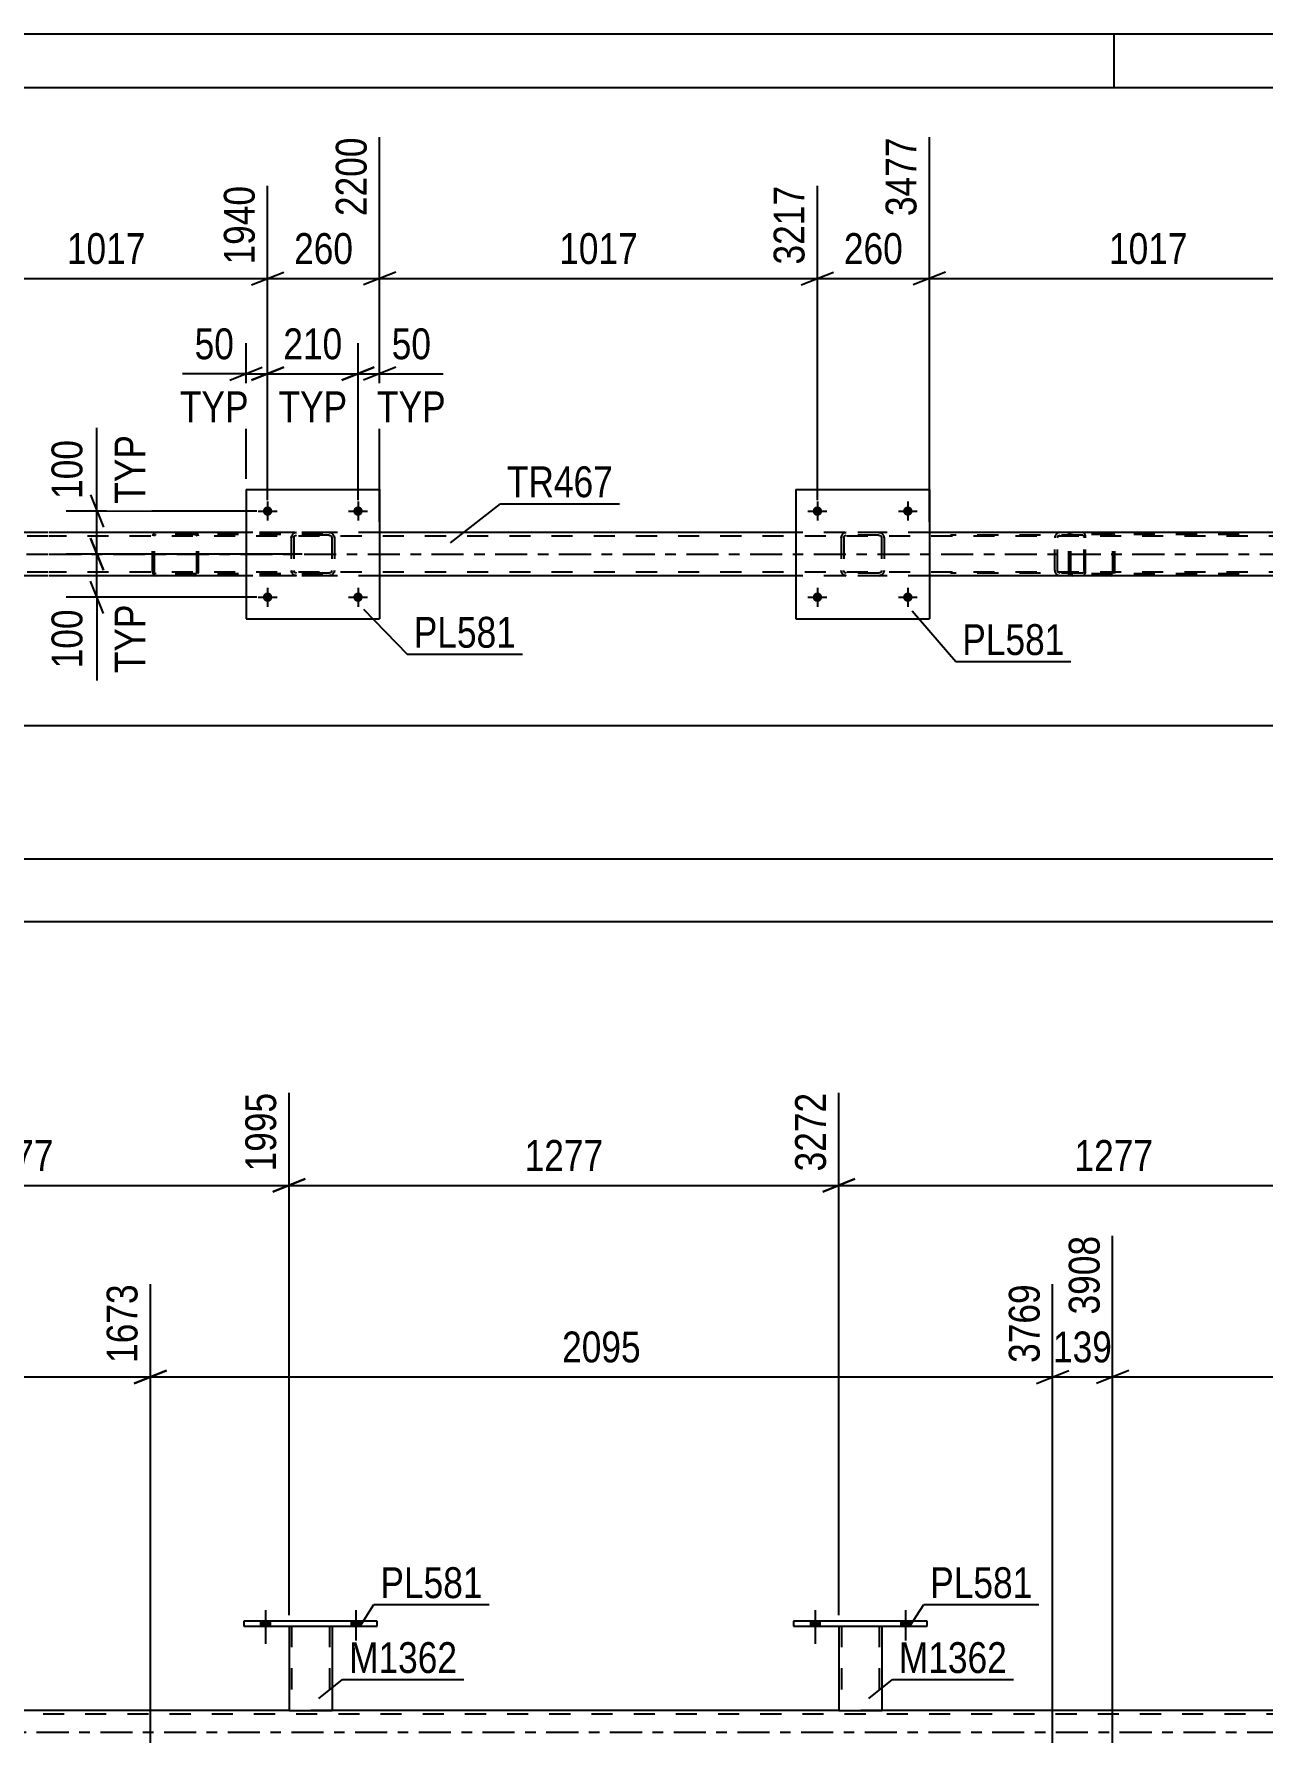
# Model space of a CAD drawing. Header units: millimetres. Extents: x 0 to 841, y 0 to 594.
# Drawn here: x 110.7 to 224.8, y 435.3 to 594 of the extents above; entities that cross this region are included whole.
import ezdxf

# ---------------------------------------------------------------- set-up
doc = ezdxf.new("R2010")
doc.units = ezdxf.units.MM
doc.linetypes.add('DXK_LINE_DOT2', pattern=[3.9198, 1.9599, -1.9599])
doc.linetypes.add('DXK_LINE_DOT3', pattern=[5.9187, 2.979, -0.9799, 0.9799, -0.9799])
doc.styles.add('Arial Narrow', font='ARIALN.TTF', dxfattribs={"height": 0.2})

# ---------------------------------------------------------------- blocks, each defined once
blk = doc.blocks.new('Unknown-318887657-1133 - 14856')
at = {"color": 5, "linetype": 'Continuous'}
for p, q in [((841, 594), (0, 594)), ((211, 589), (211, 594)), ((836, 589), (5, 589))]:
    blk.add_line(p, q, dxfattribs=at)
blk = doc.blocks.new('Bolt-318887657-5177 - 5121')
at = {"linetype": 'Continuous'}
for points in [[(132.8, 549.69, -1), (131.92, 549.69, -1)], [(141.2, 549.69, -1), (140.32, 549.69, -1)]]:
    blk.add_hatch(color=1, dxfattribs=at).paths.add_polyline_path(points)
at = {"color": 1, "linetype": 'Continuous'}
for p, q in [((131.48, 549.69), (133.24, 549.69)), ((132.36, 550.57), (132.36, 548.81)), ((139.88, 549.69), (141.64, 549.69)), ((140.76, 550.57), (140.76, 548.81))]:
    blk.add_line(p, q, dxfattribs=at)
blk = doc.blocks.new('Bolt-318887657-5178 - 5121')
at = {"linetype": 'Continuous'}
for points in [[(132.8, 541.69, -1), (131.92, 541.69, -1)], [(141.2, 541.69, -1), (140.32, 541.69, -1)]]:
    blk.add_hatch(color=1, dxfattribs=at).paths.add_polyline_path(points)
at = {"color": 1, "linetype": 'Continuous'}
for p, q in [((131.48, 541.69), (133.24, 541.69)), ((132.36, 542.57), (132.36, 540.81)), ((139.88, 541.69), (141.64, 541.69)), ((140.76, 542.57), (140.76, 540.81))]:
    blk.add_line(p, q, dxfattribs=at)
blk = doc.blocks.new('Bolt-318887657-5179 - 5121')
at = {"linetype": 'Continuous'}
for points in [[(183.88, 549.69, -1), (183, 549.69, -1)], [(192.28, 549.69, -1), (191.4, 549.69, -1)]]:
    blk.add_hatch(color=1, dxfattribs=at).paths.add_polyline_path(points)
at = {"color": 1, "linetype": 'Continuous'}
for p, q in [((182.56, 549.69), (184.32, 549.69)), ((183.44, 550.57), (183.44, 548.81)), ((190.96, 549.69), (192.72, 549.69)), ((191.84, 550.57), (191.84, 548.81))]:
    blk.add_line(p, q, dxfattribs=at)
blk = doc.blocks.new('Bolt-318887657-5180 - 5121')
at = {"linetype": 'Continuous'}
for points in [[(183.88, 541.69, -1), (183, 541.69, -1)], [(192.28, 541.69, -1), (191.4, 541.69, -1)]]:
    blk.add_hatch(color=1, dxfattribs=at).paths.add_polyline_path(points)
at = {"color": 1, "linetype": 'Continuous'}
for p, q in [((182.56, 541.69), (184.32, 541.69)), ((183.44, 542.57), (183.44, 540.81)), ((190.96, 541.69), (192.72, 541.69)), ((191.84, 542.57), (191.84, 540.81))]:
    blk.add_line(p, q, dxfattribs=at)
blk = doc.blocks.new('Part-318887657-5213 - 5121')
at = {"color": 2, "linetype": 'Continuous'}
for p, q in [((130.36, 551.69), (130.36, 539.69)), ((130.36, 551.69), (142.76, 551.69)), ((142.76, 551.69), (142.76, 539.69)), ((130.36, 539.69), (142.76, 539.69))]:
    blk.add_line(p, q, dxfattribs=at)
blk = doc.blocks.new('Part-318887657-5214 - 5121')
at = {"color": 7, "linetype": 'DXK_LINE_DOT2'}
for p, q in [((134.86, 547.66), (135.04, 547.69)), ((135.04, 547.69), (134.86, 547.66)), ((138.08, 547.69), (135.04, 547.69)), ((138.08, 547.69), (138.27, 547.66)), ((138.27, 547.66), (138.08, 547.69)), ((134.56, 547.21), (134.6, 547.4)), ((134.6, 547.4), (134.56, 547.21)), ((134.56, 547.21), (134.56, 544.17)), ((134.8, 547.21), (134.82, 547.3)), ((134.8, 547.21), (134.8, 544.17)), ((134.82, 547.3), (134.87, 547.38)), ((134.87, 547.38), (134.95, 547.43)), ((134.95, 547.43), (135.04, 547.45)), ((138.08, 547.45), (135.04, 547.45)), ((138.08, 547.45), (138.17, 547.43)), ((138.17, 547.43), (138.25, 547.38)), ((138.25, 547.38), (138.3, 547.3)), ((138.3, 547.3), (138.32, 547.21)), ((138.32, 547.21), (138.32, 544.17)), ((138.53, 547.4), (138.56, 547.21)), ((138.56, 547.21), (138.53, 547.4)), ((138.56, 547.21), (138.56, 544.17)), ((134.6, 543.99), (134.56, 544.17)), ((134.56, 544.17), (134.6, 543.99)), ((134.82, 544.08), (134.8, 544.17)), ((134.87, 544), (134.82, 544.08)), ((135.04, 543.69), (134.86, 543.73)), ((134.86, 543.73), (135.04, 543.69)), ((134.95, 543.95), (134.87, 544)), ((135.04, 543.93), (134.95, 543.95)), ((138.08, 543.93), (135.04, 543.93)), ((138.08, 543.69), (135.04, 543.69)), ((138.17, 543.95), (138.08, 543.93)), ((138.27, 543.73), (138.08, 543.69)), ((138.08, 543.69), (138.27, 543.73)), ((138.25, 544), (138.17, 543.95)), ((138.3, 544.08), (138.25, 544)), ((138.32, 544.17), (138.3, 544.08)), ((138.56, 544.17), (138.53, 543.99)), ((138.53, 543.99), (138.56, 544.17))]:
    blk.add_line(p, q, dxfattribs=at)
at = {"color": 7, "linetype": 'DXK_LINE_DOT3'}
blk.add_line((136.56, 545.69), (136.56, 545.69), dxfattribs=at)
at = {"color": 7, "linetype": 'DXK_LINE_DOT2'}
for centre, start, end in [((135.04, 547.21), 112.5, 157.5), ((135.04, 547.21), 112.5, 157.5), ((138.08, 547.21), 22.5, 67.5), ((138.08, 547.21), 22.5, 67.5), ((135.04, 544.17), 202.5, 247.5), ((135.04, 544.17), 202.5, 247.5), ((138.08, 544.17), 292.5, 337.5), ((138.08, 544.17), 292.5, 337.5)]:
    blk.add_arc(centre, 0.48, start, end, dxfattribs=at)
blk = doc.blocks.new('Part-318887657-5219 - 5121')
at = {"color": 2, "linetype": 'Continuous'}
for p, q in [((181.44, 551.69), (181.44, 539.69)), ((181.44, 551.69), (193.84, 551.69)), ((193.84, 551.69), (193.84, 539.69)), ((181.44, 539.69), (193.84, 539.69))]:
    blk.add_line(p, q, dxfattribs=at)
blk = doc.blocks.new('Part-318887657-5220 - 5121')
at = {"color": 7, "linetype": 'DXK_LINE_DOT2'}
for p, q in [((185.94, 547.66), (186.12, 547.69)), ((186.12, 547.69), (185.94, 547.66)), ((189.16, 547.69), (186.12, 547.69)), ((189.16, 547.69), (189.35, 547.66)), ((189.35, 547.66), (189.16, 547.69)), ((185.64, 547.21), (185.68, 547.4)), ((185.68, 547.4), (185.64, 547.21)), ((185.64, 547.21), (185.64, 544.17)), ((185.88, 547.21), (185.9, 547.3)), ((185.88, 547.21), (185.88, 544.17)), ((185.9, 547.3), (185.95, 547.38)), ((185.95, 547.38), (186.03, 547.43)), ((186.03, 547.43), (186.12, 547.45)), ((189.16, 547.45), (186.12, 547.45)), ((189.16, 547.45), (189.25, 547.43)), ((189.25, 547.43), (189.33, 547.38)), ((189.33, 547.38), (189.38, 547.3)), ((189.38, 547.3), (189.4, 547.21)), ((189.4, 547.21), (189.4, 544.17)), ((189.61, 547.4), (189.64, 547.21)), ((189.64, 547.21), (189.61, 547.4)), ((189.64, 547.21), (189.64, 544.17)), ((185.68, 543.99), (185.64, 544.17)), ((185.64, 544.17), (185.68, 543.99)), ((185.9, 544.08), (185.88, 544.17)), ((185.95, 544), (185.9, 544.08)), ((186.12, 543.69), (185.94, 543.73)), ((185.94, 543.73), (186.12, 543.69)), ((186.03, 543.95), (185.95, 544)), ((186.12, 543.93), (186.03, 543.95)), ((189.16, 543.93), (186.12, 543.93)), ((189.16, 543.69), (186.12, 543.69)), ((189.25, 543.95), (189.16, 543.93)), ((189.35, 543.73), (189.16, 543.69)), ((189.16, 543.69), (189.35, 543.73)), ((189.33, 544), (189.25, 543.95)), ((189.38, 544.08), (189.33, 544)), ((189.4, 544.17), (189.38, 544.08)), ((189.64, 544.17), (189.61, 543.99)), ((189.61, 543.99), (189.64, 544.17))]:
    blk.add_line(p, q, dxfattribs=at)
at = {"color": 7, "linetype": 'DXK_LINE_DOT3'}
blk.add_line((187.64, 545.69), (187.64, 545.69), dxfattribs=at)
at = {"color": 7, "linetype": 'DXK_LINE_DOT2'}
for centre, start, end in [((186.12, 547.21), 112.5, 157.5), ((186.12, 547.21), 112.5, 157.5), ((189.16, 547.21), 22.5, 67.5), ((189.16, 547.21), 22.5, 67.5), ((186.12, 544.17), 202.5, 247.5), ((186.12, 544.17), 202.5, 247.5), ((189.16, 544.17), 292.5, 337.5), ((189.16, 544.17), 292.5, 337.5)]:
    blk.add_arc(centre, 0.48, start, end, dxfattribs=at)
blk = doc.blocks.new('Part-318887657-5308 - 5121')
at = {"color": 7, "linetype": 'DXK_LINE_DOT2'}
for p, q in [((208.09, 547.69), (195.81, 547.69)), ((206, 547.69), (205.81, 547.66)), ((206.81, 547.45), (206.81, 547.69)), ((208.19, 547.66), (208.09, 547.69)), ((208.09, 547.45), (195.81, 547.45)), ((205.51, 547.3), (205.5, 547.21)), ((205.5, 544.17), (205.5, 547.21)), ((205.54, 547.4), (205.51, 547.3)), ((205.75, 547.21), (205.77, 547.3)), ((205.75, 544.17), (205.75, 547.21)), ((205.77, 547.3), (205.82, 547.38)), ((205.82, 547.38), (205.9, 547.43)), ((205.9, 547.43), (206, 547.45)), ((208.09, 547.45), (208.14, 547.43)), ((208.14, 547.43), (208.19, 547.38)), ((208.28, 547.55), (208.19, 547.66)), ((208.19, 547.38), (208.22, 547.3)), ((208.22, 547.3), (208.23, 547.21)), ((208.23, 544.17), (208.23, 547.21)), ((208.34, 547.4), (208.28, 547.55)), ((208.36, 547.21), (208.34, 547.4)), ((208.36, 544.17), (208.36, 547.21)), ((208.09, 543.93), (195.81, 543.93)), ((208.09, 543.69), (195.81, 543.69)), ((205.5, 544.17), (205.51, 544.09)), ((205.51, 544.09), (205.54, 543.99)), ((205.77, 544.08), (205.75, 544.17)), ((205.82, 544), (205.77, 544.08)), ((205.81, 543.73), (206, 543.69)), ((205.9, 543.95), (205.82, 544)), ((206, 543.93), (205.9, 543.95)), ((206.81, 543.69), (206.81, 543.93)), ((208.14, 543.95), (208.09, 543.93)), ((208.09, 543.69), (208.19, 543.73)), ((208.19, 544), (208.14, 543.95)), ((208.22, 544.08), (208.19, 544)), ((208.19, 543.73), (208.28, 543.83)), ((208.23, 544.17), (208.22, 544.08)), ((208.28, 543.83), (208.34, 543.99)), ((208.34, 543.99), (208.36, 544.17))]:
    blk.add_line(p, q, dxfattribs=at)
for centre, start, end in [((205.99, 547.2), 111.1941, 156.1506), ((205.99, 544.19), 203.8494, 248.8059)]:
    blk.add_arc(centre, 0.492, start, end, dxfattribs=at)
blk = doc.blocks.new('Part-318887657-5314 - 5121')
at = {"color": 7, "linetype": 'DXK_LINE_DOT2'}
for p, q in [((122.02, 547.69), (121.89, 547.67)), ((137.5, 547.69), (122.02, 547.69)), ((125.73, 547.67), (125.6, 547.69)), ((121.71, 547.49), (121.68, 547.37)), ((121.68, 544.01), (121.68, 547.37)), ((121.85, 547.37), (121.86, 547.43)), ((121.85, 544.01), (121.85, 547.37)), ((121.86, 547.43), (121.9, 547.49)), ((121.9, 547.49), (121.96, 547.52)), ((121.96, 547.52), (122.02, 547.53)), ((137.5, 547.53), (122.02, 547.53)), ((125.6, 547.53), (125.66, 547.52)), ((125.66, 547.52), (125.69, 547.5)), ((125.69, 547.5), (125.72, 547.49)), ((125.72, 547.49), (125.75, 547.43)), ((125.75, 547.43), (125.77, 547.37)), ((125.77, 544.01), (125.77, 547.37)), ((125.94, 547.37), (125.91, 547.49)), ((125.94, 544.01), (125.94, 547.37)), ((121.68, 544.01), (121.71, 543.89)), ((121.86, 543.95), (121.85, 544.01)), ((121.9, 543.9), (121.86, 543.95)), ((121.89, 543.72), (122.02, 543.69)), ((121.96, 543.86), (121.9, 543.9)), ((122.02, 543.85), (121.96, 543.86)), ((137.5, 543.85), (122.02, 543.85)), ((137.5, 543.69), (122.02, 543.69)), ((125.6, 543.85), (125.66, 543.86)), ((125.6, 543.69), (125.73, 543.72)), ((125.66, 543.86), (125.69, 543.88)), ((125.69, 543.88), (125.72, 543.9)), ((125.75, 543.95), (125.72, 543.9)), ((125.77, 544.01), (125.75, 543.95)), ((125.91, 543.89), (125.94, 544.01))]:
    blk.add_line(p, q, dxfattribs=at)
for centre, start, end in [((122.01, 547.36), 110.7583, 155.68), ((125.61, 547.36), 24.32, 69.2417), ((122.01, 544.03), 204.32, 249.2417)]:
    blk.add_arc(centre, 0.331, start, end, dxfattribs=at)
blk = doc.blocks.new('Part-318887657-5321 - 5121')
at = {"color": 7, "linetype": 'DXK_LINE_DOT2'}
for p, q in [((207.16, 547.69), (207.03, 547.67)), ((222.63, 547.69), (207.16, 547.69)), ((210.86, 547.67), (210.73, 547.69)), ((206.84, 547.49), (206.81, 547.37)), ((206.81, 544.01), (206.81, 547.37)), ((206.99, 547.37), (207, 547.43)), ((206.99, 544.01), (206.99, 547.37)), ((207, 547.43), (207.03, 547.49)), ((207.03, 547.49), (207.09, 547.52)), ((207.09, 547.52), (207.16, 547.53)), ((222.63, 547.53), (207.16, 547.53)), ((210.73, 547.53), (210.8, 547.52)), ((210.8, 547.52), (210.82, 547.5)), ((210.82, 547.5), (210.85, 547.49)), ((210.85, 547.49), (210.89, 547.43)), ((210.89, 547.43), (210.9, 547.37)), ((210.9, 544.01), (210.9, 547.37)), ((211.07, 547.37), (211.05, 547.49)), ((211.07, 544.01), (211.07, 547.37)), ((206.81, 544.01), (206.84, 543.89)), ((207, 543.95), (206.99, 544.01)), ((207.03, 543.9), (207, 543.95)), ((207.09, 543.86), (207.03, 543.9)), ((207.03, 543.72), (207.16, 543.69)), ((207.16, 543.85), (207.09, 543.86)), ((222.63, 543.85), (207.16, 543.85)), ((222.63, 543.69), (207.16, 543.69)), ((210.73, 543.85), (210.8, 543.86)), ((210.73, 543.69), (210.86, 543.72)), ((210.8, 543.86), (210.82, 543.88)), ((210.82, 543.88), (210.85, 543.9)), ((210.89, 543.95), (210.85, 543.9)), ((210.9, 544.01), (210.89, 543.95)), ((211.05, 543.89), (211.07, 544.01))]:
    blk.add_line(p, q, dxfattribs=at)
for centre, start, end in [((207.14, 547.36), 110.7583, 155.68), ((210.74, 547.36), 24.32, 69.2417), ((207.14, 544.03), 204.32, 249.2417)]:
    blk.add_arc(centre, 0.331, start, end, dxfattribs=at)
blk = doc.blocks.new('Part-318887657-5373 - 5121')
at = {"color": 2, "linetype": 'Continuous'}
for p, q in [((111.98, 547.69), (102.38, 547.69)), ((130.36, 547.69), (112.08, 547.69)), ((181.44, 547.69), (142.76, 547.69)), ((232.52, 547.69), (193.84, 547.69)), ((111.98, 543.69), (102.38, 543.69)), ((130.36, 543.69), (112.08, 543.69)), ((181.44, 543.69), (142.76, 543.69)), ((232.52, 543.69), (193.84, 543.69))]:
    blk.add_line(p, q, dxfattribs=at)
at = {"color": 7, "linetype": 'DXK_LINE_DOT2'}
for p, q in [((142.76, 547.69), (130.36, 547.69)), ((193.84, 547.69), (181.44, 547.69)), ((111.98, 547.37), (80.38, 547.37)), ((776.11, 547.37), (112.08, 547.37)), ((111.98, 544.01), (80.38, 544.01)), ((776.11, 544.01), (112.08, 544.01)), ((142.76, 543.69), (130.36, 543.69)), ((193.84, 543.69), (181.44, 543.69))]:
    blk.add_line(p, q, dxfattribs=at)
at = {"color": 7, "linetype": 'DXK_LINE_DOT3'}
for p, q in [((80.38, 545.69), (111.98, 545.69)), ((112.08, 545.69), (776.11, 545.69))]:
    blk.add_line(p, q, dxfattribs=at)
blk = doc.blocks.new('Part-318887657-3299 - 3259')
at = {"color": 2, "linetype": 'Continuous'}
for p, q in [((130.15, 446.57), (130.15, 446.09)), ((142.55, 446.57), (130.15, 446.57)), ((130.15, 446.09), (142.55, 446.09)), ((142.55, 446.09), (142.55, 446.57))]:
    blk.add_line(p, q, dxfattribs=at)
blk = doc.blocks.new('Bolt-318887657-3302 - 3259')
at = {"linetype": 'Continuous'}
for points in [[(131.71, 446.09), (132.59, 446.09), (132.59, 446.57), (131.71, 446.57)], [(140.11, 446.09), (140.99, 446.09), (140.99, 446.57), (140.11, 446.57)]]:
    blk.add_hatch(color=1, dxfattribs=at).paths.add_polyline_path(points)
at = {"color": 1, "linetype": 'Continuous'}
for p, q in [((131.71, 446.57), (131.71, 446.09)), ((132.15, 447.57), (132.15, 444.45)), ((132.59, 446.57), (132.59, 446.09)), ((140.11, 446.57), (140.11, 446.09)), ((140.55, 447.57), (140.55, 444.45)), ((140.99, 446.57), (140.99, 446.09))]:
    blk.add_line(p, q, dxfattribs=at)
blk = doc.blocks.new('Bolt-318887657-3303 - 3259')
at = {"linetype": 'Continuous'}
for points in [[(131.71, 446.09), (132.59, 446.09), (132.59, 446.57), (131.71, 446.57)], [(140.11, 446.09), (140.99, 446.09), (140.99, 446.57), (140.11, 446.57)]]:
    blk.add_hatch(color=1, dxfattribs=at).paths.add_polyline_path(points)
at = {"color": 1, "linetype": 'Continuous'}
for p, q in [((131.71, 446.57), (131.71, 446.09)), ((132.15, 447.57), (132.15, 444.45)), ((132.59, 446.57), (132.59, 446.09)), ((140.11, 446.57), (140.11, 446.09)), ((140.55, 447.57), (140.55, 444.45)), ((140.99, 446.57), (140.99, 446.09))]:
    blk.add_line(p, q, dxfattribs=at)
blk = doc.blocks.new('Bolt-318887657-3304 - 3259')
at = {"linetype": 'Continuous'}
for points in [[(182.79, 446.09), (183.67, 446.09), (183.67, 446.57), (182.79, 446.57)], [(191.19, 446.09), (192.07, 446.09), (192.07, 446.57), (191.19, 446.57)]]:
    blk.add_hatch(color=1, dxfattribs=at).paths.add_polyline_path(points)
at = {"color": 1, "linetype": 'Continuous'}
for p, q in [((182.79, 446.57), (182.79, 446.09)), ((183.23, 447.57), (183.23, 444.45)), ((183.67, 446.57), (183.67, 446.09)), ((191.19, 446.57), (191.19, 446.09)), ((191.63, 447.57), (191.63, 444.45)), ((192.07, 446.57), (192.07, 446.09))]:
    blk.add_line(p, q, dxfattribs=at)
blk = doc.blocks.new('Bolt-318887657-3305 - 3259')
at = {"linetype": 'Continuous'}
for points in [[(182.79, 446.09), (183.67, 446.09), (183.67, 446.57), (182.79, 446.57)], [(191.19, 446.09), (192.07, 446.09), (192.07, 446.57), (191.19, 446.57)]]:
    blk.add_hatch(color=1, dxfattribs=at).paths.add_polyline_path(points)
at = {"color": 1, "linetype": 'Continuous'}
for p, q in [((182.79, 446.57), (182.79, 446.09)), ((183.23, 447.57), (183.23, 444.45)), ((183.67, 446.57), (183.67, 446.09)), ((191.19, 446.57), (191.19, 446.09)), ((191.63, 447.57), (191.63, 444.45)), ((192.07, 446.57), (192.07, 446.09))]:
    blk.add_line(p, q, dxfattribs=at)
blk = doc.blocks.new('Part-318887657-3478 - 3259')
at = {"color": 7, "linetype": 'DXK_LINE_DOT2'}
for p, q in [((134.35, 446.1), (138.35, 446.1)), ((134.35, 446.09), (134.35, 446.1)), ((134.35, 446.1), (134.35, 446.09)), ((134.59, 446.1), (134.59, 438.25)), ((138.11, 446.1), (138.11, 438.25)), ((138.35, 446.1), (138.35, 446.09)), ((138.35, 446.09), (138.35, 446.1)), ((138.06, 438.25), (138.09, 438.25)), ((138.06, 438.25), (138.09, 438.25)), ((138.09, 438.25), (138.11, 438.25)), ((138.09, 438.25), (138.11, 438.25))]:
    blk.add_line(p, q, dxfattribs=at)
at = {"color": 2, "linetype": 'Continuous'}
for p, q in [((134.35, 446.09), (134.35, 438.25)), ((138.35, 446.09), (138.35, 438.25)), ((134.35, 438.25), (138.35, 438.25))]:
    blk.add_line(p, q, dxfattribs=at)
blk = doc.blocks.new('Part-318887657-3483 - 3259')
at = {"color": 2, "linetype": 'Continuous'}
for p, q in [((181.23, 446.57), (181.23, 446.09)), ((193.63, 446.57), (181.23, 446.57)), ((181.23, 446.09), (193.63, 446.09)), ((193.63, 446.09), (193.63, 446.57))]:
    blk.add_line(p, q, dxfattribs=at)
blk = doc.blocks.new('Part-318887657-3488 - 3259')
at = {"color": 7, "linetype": 'DXK_LINE_DOT2'}
for p, q in [((185.43, 446.1), (189.43, 446.1)), ((185.43, 446.09), (185.43, 446.1)), ((185.43, 446.1), (185.43, 446.09)), ((185.67, 446.1), (185.67, 438.25)), ((189.19, 446.1), (189.19, 438.25)), ((189.43, 446.1), (189.43, 446.09)), ((189.43, 446.09), (189.43, 446.1)), ((189.14, 438.25), (189.17, 438.25)), ((189.14, 438.25), (189.17, 438.25)), ((189.17, 438.25), (189.19, 438.25)), ((189.17, 438.25), (189.19, 438.25))]:
    blk.add_line(p, q, dxfattribs=at)
at = {"color": 2, "linetype": 'Continuous'}
for p, q in [((185.43, 446.09), (185.43, 438.25)), ((189.43, 446.09), (189.43, 438.25)), ((185.43, 438.25), (189.43, 438.25))]:
    blk.add_line(p, q, dxfattribs=at)
blk = doc.blocks.new('Part-318887657-3667 - 3259')
at = {"color": 2, "linetype": 'Continuous'}
for p, q in [((134.35, 438.25), (87.27, 438.25)), ((185.43, 438.25), (138.35, 438.25)), ((236.51, 438.25), (189.43, 438.25))]:
    blk.add_line(p, q, dxfattribs=at)
at = {"color": 7, "linetype": 'DXK_LINE_DOT2'}
for p, q in [((138.35, 438.25), (134.35, 438.25)), ((189.43, 438.25), (185.43, 438.25)), ((775.9, 437.93), (69.47, 437.93))]:
    blk.add_line(p, q, dxfattribs=at)
at = {"color": 7, "linetype": 'DXK_LINE_DOT3'}
blk.add_line((69.47, 436.25), (775.9, 436.25), dxfattribs=at)
blk = doc.blocks.new('StraightDimension-318887657-6066 - 5121')
at = {"color": 7, "linetype": 'Continuous'}
for p, q in [((130.36, 552.69), (130.36, 565.3)), ((132.36, 550.69), (132.36, 565.3)), ((128.86, 561.85), (131.86, 563.05)), ((130.36, 562.45), (132.36, 562.45)), ((133.86, 563.05), (130.86, 561.85))]:
    blk.add_line(p, q, dxfattribs=at)
at = {"color": 0}
blk.add_wipeout([(129.84, 563.2), (129.84, 567.4), (124.98, 567.4), (124.98, 563.2)], dxfattribs=at)
at = {"color": 0, "linetype": 'Continuous'}
blk.add_wipeout([(131.2, 557.35), (131.2, 561.55), (123.61, 561.55), (123.61, 557.35)], dxfattribs=at)
at = {"color": 7, "linetype": 'Continuous'}
blk.add_line((130.36, 562.45), (124.46, 562.45), dxfattribs=at)
blk.add_line((130.36, 562.45), (124.46, 562.45), dxfattribs=at)
at = {"color": 3, "style": 'Arial Narrow'}
blk.add_text('50', height=2.863, dxfattribs=at).set_placement((125.58, 563.8))
at = {"color": 3, "linetype": 'Continuous', "style": 'Arial Narrow'}
blk.add_text('TYP', height=2.863, dxfattribs=at).set_placement((124.21, 557.95))
blk = doc.blocks.new('StraightDimension-318887657-6080 - 5121')
at = {"color": 7, "linetype": 'Continuous'}
for p, q in [((115.9, 551.19), (117.1, 548.19)), ((131.36, 549.69), (113.65, 549.69)), ((116.5, 545.69), (116.5, 549.69)), ((117.1, 544.19), (115.9, 547.19)), ((135.56, 545.69), (113.65, 545.69))]:
    blk.add_line(p, q, dxfattribs=at)
at = {"color": 0, "linetype": 'Continuous'}
blk.add_wipeout([(121.6, 557.36), (117.4, 557.36), (117.4, 549.77), (121.6, 549.77)], dxfattribs=at)
at = {"color": 0}
blk.add_wipeout([(115.75, 556.9), (111.55, 556.9), (111.55, 550.22), (115.75, 550.22)], dxfattribs=at)
at = {"color": 7, "linetype": 'Continuous'}
blk.add_line((116.5, 549.69), (116.5, 557.43), dxfattribs=at)
blk.add_line((116.5, 549.69), (116.5, 557.43), dxfattribs=at)
at = {"color": 3, "style": 'Arial Narrow'}
blk.add_text('100', height=2.863, rotation=90.0002, dxfattribs=at).set_placement((115.15, 550.82))
at = {"color": 3, "linetype": 'Continuous', "style": 'Arial Narrow'}
blk.add_text('TYP', height=2.863, rotation=90.0002, dxfattribs=at).set_placement((121, 550.37))
blk = doc.blocks.new('StraightDimension-318887657-5927 - 5121')
at = {"color": 7, "linetype": 'Continuous'}
for p, q in [((193.84, 548.69), (193.84, 584.42)), ((234.52, 550.69), (234.52, 579.92)), ((195.34, 571.9), (192.34, 570.7)), ((233.02, 570.7), (236.02, 571.9)), ((193.84, 571.3), (234.52, 571.3))]:
    blk.add_line(p, q, dxfattribs=at)
at = {"color": 0, "linetype": 'Continuous'}
blk.add_wipeout([(233.92, 580.52), (229.72, 580.52), (229.72, 572), (233.92, 572)], dxfattribs=at)
at = {"color": 0}
blk.add_wipeout([(218.44, 572.05), (218.44, 576.25), (209.93, 576.25), (209.93, 572.05)], dxfattribs=at)
at = {"color": 3, "linetype": 'Continuous', "style": 'Arial Narrow'}
blk.add_text('4494', height=2.863, rotation=90.0002, dxfattribs=at).set_placement((233.32, 572.6))
at = {"color": 3, "style": 'Arial Narrow'}
blk.add_text('1017', height=2.863, dxfattribs=at).set_placement((210.53, 572.65))
blk = doc.blocks.new('StraightDimension-318887657-5945 - 5121')
at = {"color": 7, "linetype": 'Continuous'}
for p, q in [((193.84, 548.69), (193.84, 584.42)), ((183.44, 550.69), (183.44, 579.92)), ((181.94, 570.7), (184.94, 571.9)), ((195.34, 571.9), (192.34, 570.7)), ((183.44, 571.3), (193.84, 571.3))]:
    blk.add_line(p, q, dxfattribs=at)
at = {"color": 0}
blk.add_wipeout([(191.98, 572.05), (191.98, 576.25), (185.3, 576.25), (185.3, 572.05)], dxfattribs=at)
at = {"color": 3, "style": 'Arial Narrow'}
blk.add_text('260', height=2.863, dxfattribs=at).set_placement((185.9, 572.65))
at = {"color": 0, "linetype": 'Continuous'}
blk.add_wipeout([(193.24, 585.02), (189.04, 585.02), (189.04, 576.5), (193.24, 576.5)], dxfattribs=at)
at = {"color": 3, "linetype": 'Continuous', "style": 'Arial Narrow'}
blk.add_text('3477', height=2.863, rotation=90.0002, dxfattribs=at).set_placement((192.64, 577.1))
blk = doc.blocks.new('StraightDimension-318887657-5455 - 5121')
at = {"color": 7, "linetype": 'Continuous'}
blk.add_line((70.16, 529.77), (720.11, 529.77), dxfattribs=at)
blk = doc.blocks.new('StraightDimension-318887657-5483 - 5121')
at = {"color": 7, "linetype": 'Continuous'}
blk.add_line((69.52, 511.57), (776.75, 511.57), dxfattribs=at)
blk = doc.blocks.new('StraightDimension-318887657-5504 - 5121')
at = {"color": 7, "linetype": 'Continuous'}
blk.add_line((70.16, 517.39), (776.11, 517.39), dxfattribs=at)
blk = doc.blocks.new('StraightDimension-318887657-5963 - 5121')
at = {"color": 7, "linetype": 'Continuous'}
for p, q in [((142.76, 548.69), (142.76, 584.42)), ((183.44, 550.69), (183.44, 579.92)), ((144.26, 571.9), (141.26, 570.7)), ((181.94, 570.7), (184.94, 571.9)), ((142.76, 571.3), (183.44, 571.3))]:
    blk.add_line(p, q, dxfattribs=at)
at = {"color": 0, "linetype": 'Continuous'}
blk.add_wipeout([(182.84, 580.52), (178.64, 580.52), (178.64, 572), (182.84, 572)], dxfattribs=at)
at = {"color": 0}
blk.add_wipeout([(167.36, 572.05), (167.36, 576.25), (158.85, 576.25), (158.85, 572.05)], dxfattribs=at)
at = {"color": 3, "linetype": 'Continuous', "style": 'Arial Narrow'}
blk.add_text('3217', height=2.863, rotation=90.0002, dxfattribs=at).set_placement((182.24, 572.6))
at = {"color": 3, "style": 'Arial Narrow'}
blk.add_text('1017', height=2.863, dxfattribs=at).set_placement((159.45, 572.65))
blk = doc.blocks.new('StraightDimension-318887657-5981 - 5121')
at = {"color": 7, "linetype": 'Continuous'}
for p, q in [((142.76, 548.69), (142.76, 584.42)), ((132.36, 550.69), (132.36, 579.92)), ((130.86, 570.7), (133.86, 571.9)), ((144.26, 571.9), (141.26, 570.7)), ((132.36, 571.3), (142.76, 571.3))]:
    blk.add_line(p, q, dxfattribs=at)
at = {"color": 0}
blk.add_wipeout([(140.9, 572.05), (140.9, 576.25), (134.22, 576.25), (134.22, 572.05)], dxfattribs=at)
at = {"color": 3, "style": 'Arial Narrow'}
blk.add_text('260', height=2.863, dxfattribs=at).set_placement((134.82, 572.65))
at = {"color": 0, "linetype": 'Continuous'}
blk.add_wipeout([(142.16, 585.02), (137.96, 585.02), (137.96, 576.5), (142.16, 576.5)], dxfattribs=at)
at = {"color": 3, "linetype": 'Continuous', "style": 'Arial Narrow'}
blk.add_text('2200', height=2.863, rotation=90.0002, dxfattribs=at).set_placement((141.56, 577.1))
blk = doc.blocks.new('StraightDimension-318887657-5999 - 5121')
at = {"color": 7, "linetype": 'Continuous'}
for p, q in [((102.38, 548.69), (102.38, 582.59)), ((132.36, 550.69), (132.36, 579.92)), ((103.88, 571.9), (100.88, 570.7)), ((130.86, 570.7), (133.86, 571.9)), ((102.38, 571.3), (132.36, 571.3))]:
    blk.add_line(p, q, dxfattribs=at)
at = {"color": 0, "linetype": 'Continuous'}
blk.add_wipeout([(131.76, 580.52), (127.56, 580.52), (127.56, 572), (131.76, 572)], dxfattribs=at)
at = {"color": 0}
blk.add_wipeout([(121.63, 572.05), (121.63, 576.25), (113.11, 576.25), (113.11, 572.05)], dxfattribs=at)
at = {"color": 3, "linetype": 'Continuous', "style": 'Arial Narrow'}
blk.add_text('1940', height=2.863, rotation=90.0002, dxfattribs=at).set_placement((131.16, 572.6))
at = {"color": 3, "style": 'Arial Narrow'}
blk.add_text('1017', height=2.863, dxfattribs=at).set_placement((113.71, 572.65))
blk = doc.blocks.new('StraightDimension-318887657-6037 - 5121')
at = {"color": 7, "linetype": 'Continuous'}
for p, q in [((140.76, 550.69), (140.76, 565.3)), ((142.76, 552.69), (142.76, 565.3)), ((139.26, 561.85), (142.26, 563.05)), ((140.76, 562.45), (142.76, 562.45)), ((144.26, 563.05), (141.26, 561.85))]:
    blk.add_line(p, q, dxfattribs=at)
at = {"color": 0}
blk.add_wipeout([(148.14, 563.2), (148.14, 567.4), (143.29, 567.4), (143.29, 563.2)], dxfattribs=at)
at = {"color": 0, "linetype": 'Continuous'}
blk.add_wipeout([(149.51, 557.35), (149.51, 561.55), (141.92, 561.55), (141.92, 557.35)], dxfattribs=at)
at = {"color": 7, "linetype": 'Continuous'}
blk.add_line((142.76, 562.45), (148.67, 562.45), dxfattribs=at)
blk.add_line((142.76, 562.45), (148.67, 562.45), dxfattribs=at)
at = {"color": 3, "style": 'Arial Narrow'}
blk.add_text('50', height=2.863, dxfattribs=at).set_placement((143.89, 563.8))
at = {"color": 3, "linetype": 'Continuous', "style": 'Arial Narrow'}
blk.add_text('TYP', height=2.863, dxfattribs=at).set_placement((142.52, 557.95))
blk = doc.blocks.new('StraightDimension-318887657-6050 - 5121')
at = {"color": 7, "linetype": 'Continuous'}
for p, q in [((132.36, 550.69), (132.36, 565.3)), ((140.76, 550.69), (140.76, 565.3)), ((130.86, 561.85), (133.86, 563.05)), ((132.36, 562.45), (140.76, 562.45)), ((142.26, 563.05), (139.26, 561.85))]:
    blk.add_line(p, q, dxfattribs=at)
at = {"color": 0}
blk.add_wipeout([(139.9, 563.2), (139.9, 567.4), (133.22, 567.4), (133.22, 563.2)], dxfattribs=at)
at = {"color": 0, "linetype": 'Continuous'}
blk.add_wipeout([(140.36, 557.35), (140.36, 561.55), (132.77, 561.55), (132.77, 557.35)], dxfattribs=at)
at = {"color": 3, "style": 'Arial Narrow'}
blk.add_text('210', height=2.863, dxfattribs=at).set_placement((133.82, 563.8))
at = {"color": 3, "linetype": 'Continuous', "style": 'Arial Narrow'}
blk.add_text('TYP', height=2.863, dxfattribs=at).set_placement((133.37, 557.95))
blk = doc.blocks.new('StraightDimension-318887657-6095 - 5121')
at = {"color": 7, "linetype": 'Continuous'}
for p, q in [((115.9, 547.19), (117.1, 544.19)), ((135.56, 545.69), (113.65, 545.69)), ((116.5, 541.69), (116.5, 545.69)), ((117.1, 540.19), (115.9, 543.19)), ((131.36, 541.69), (113.65, 541.69))]:
    blk.add_line(p, q, dxfattribs=at)
at = {"color": 0, "linetype": 'Continuous'}
blk.add_wipeout([(121.6, 541.62), (117.4, 541.62), (117.4, 534.03), (121.6, 534.03)], dxfattribs=at)
at = {"color": 0}
blk.add_wipeout([(115.75, 541.17), (111.55, 541.17), (111.55, 534.48), (115.75, 534.48)], dxfattribs=at)
at = {"color": 7, "linetype": 'Continuous'}
blk.add_line((116.5, 541.69), (116.5, 533.96), dxfattribs=at)
blk.add_line((116.5, 541.69), (116.5, 533.96), dxfattribs=at)
at = {"color": 3, "style": 'Arial Narrow'}
blk.add_text('100', height=2.863, rotation=90.0002, dxfattribs=at).set_placement((115.15, 535.08))
at = {"color": 3, "linetype": 'Continuous', "style": 'Arial Narrow'}
blk.add_text('TYP', height=2.863, rotation=90.0002, dxfattribs=at).set_placement((121, 534.63))
blk = doc.blocks.new('StraightDimension-318887657-4258 - 3259')
at = {"color": 7, "linetype": 'Continuous'}
for p, q in [((210.86, 435.25), (210.86, 482.37)), ((205.29, 435.25), (205.29, 477.87)), ((203.79, 468.65), (206.79, 469.85)), ((205.29, 469.25), (210.86, 469.25)), ((212.36, 469.85), (209.36, 468.65))]:
    blk.add_line(p, q, dxfattribs=at)
at = {"color": 0}
blk.add_wipeout([(211.42, 470), (211.42, 474.2), (204.73, 474.2), (204.73, 470)], dxfattribs=at)
at = {"color": 3, "style": 'Arial Narrow'}
blk.add_text('139', height=2.863, dxfattribs=at).set_placement((205.33, 470.6))
at = {"color": 0, "linetype": 'Continuous'}
blk.add_wipeout([(210.26, 482.97), (206.06, 482.97), (206.06, 474.45), (210.26, 474.45)], dxfattribs=at)
at = {"color": 3, "linetype": 'Continuous', "style": 'Arial Narrow'}
blk.add_text('3908', height=2.863, rotation=90.0002, dxfattribs=at).set_placement((209.66, 475.05))
blk = doc.blocks.new('StraightDimension-318887657-4172 - 3259')
at = {"color": 7, "linetype": 'Continuous'}
for p, q in [((121.47, 435.25), (121.47, 477.87)), ((205.29, 435.25), (205.29, 477.87)), ((122.97, 469.85), (119.97, 468.65)), ((121.47, 469.25), (205.29, 469.25)), ((203.79, 468.65), (206.79, 469.85))]:
    blk.add_line(p, q, dxfattribs=at)
at = {"color": 0, "linetype": 'Continuous'}
blk.add_wipeout([(204.69, 478.47), (200.49, 478.47), (200.49, 469.95), (204.69, 469.95)], dxfattribs=at)
at = {"color": 0}
blk.add_wipeout([(167.64, 470), (167.64, 474.2), (159.12, 474.2), (159.12, 470)], dxfattribs=at)
at = {"color": 3, "linetype": 'Continuous', "style": 'Arial Narrow'}
blk.add_text('3769', height=2.863, rotation=90.0002, dxfattribs=at).set_placement((204.09, 470.55))
at = {"color": 3, "style": 'Arial Narrow'}
blk.add_text('2095', height=2.863, dxfattribs=at).set_placement((159.72, 470.6))
blk = doc.blocks.new('StraightDimension-318887657-4083 - 3259')
at = {"color": 7, "linetype": 'Continuous'}
for p, q in [((134.35, 447.1), (134.35, 495.65)), ((185.43, 447.1), (185.43, 495.65)), ((135.85, 487.64), (132.85, 486.44)), ((183.93, 486.44), (186.93, 487.64)), ((134.35, 487.04), (185.43, 487.04))]:
    blk.add_line(p, q, dxfattribs=at)
at = {"color": 0, "linetype": 'Continuous'}
blk.add_wipeout([(184.83, 496.25), (180.63, 496.25), (180.63, 487.74), (184.83, 487.74)], dxfattribs=at)
at = {"color": 0}
blk.add_wipeout([(164.15, 487.79), (164.15, 491.99), (155.64, 491.99), (155.64, 487.79)], dxfattribs=at)
at = {"color": 3, "linetype": 'Continuous', "style": 'Arial Narrow'}
blk.add_text('3272', height=2.863, rotation=90.0002, dxfattribs=at).set_placement((184.23, 488.34))
at = {"color": 3, "style": 'Arial Narrow'}
blk.add_text('1277', height=2.863, dxfattribs=at).set_placement((156.24, 488.39))
blk = doc.blocks.new('StraightDimension-318887657-4093 - 3259')
at = {"color": 7, "linetype": 'Continuous'}
for p, q in [((134.35, 447.1), (134.35, 495.65)), ((83.27, 447.1), (83.27, 493.83)), ((84.77, 487.64), (81.77, 486.44)), ((132.85, 486.44), (135.85, 487.64)), ((83.27, 487.04), (134.35, 487.04))]:
    blk.add_line(p, q, dxfattribs=at)
at = {"color": 0, "linetype": 'Continuous'}
blk.add_wipeout([(133.75, 496.25), (129.55, 496.25), (129.55, 487.74), (133.75, 487.74)], dxfattribs=at)
at = {"color": 0}
blk.add_wipeout([(113.07, 487.79), (113.07, 491.99), (104.56, 491.99), (104.56, 487.79)], dxfattribs=at)
at = {"color": 3, "linetype": 'Continuous', "style": 'Arial Narrow'}
blk.add_text('1995', height=2.863, rotation=90.0002, dxfattribs=at).set_placement((133.15, 488.34))
at = {"color": 3, "style": 'Arial Narrow'}
blk.add_text('1277', height=2.863, dxfattribs=at).set_placement((105.16, 488.39))
blk = doc.blocks.new('StraightDimension-318887657-4162 - 3259')
at = {"color": 7, "linetype": 'Continuous'}
for p, q in [((121.47, 435.25), (121.47, 477.87)), ((59.25, 443.75), (59.25, 472.38)), ((60.75, 469.85), (57.75, 468.65)), ((59.25, 469.25), (121.47, 469.25)), ((119.97, 468.65), (122.97, 469.85))]:
    blk.add_line(p, q, dxfattribs=at)
at = {"color": 0, "linetype": 'Continuous'}
for points in [[(120.87, 478.47), (116.67, 478.47), (116.67, 469.95), (120.87, 469.95)], [(58.65, 472.98), (54.45, 472.98), (54.45, 469.95), (58.65, 469.95)]]:
    blk.add_wipeout(points, dxfattribs=at)
at = {"color": 0}
blk.add_wipeout([(94.62, 470), (94.62, 474.2), (86.11, 474.2), (86.11, 470)], dxfattribs=at)
at = {"color": 3, "linetype": 'Continuous', "style": 'Arial Narrow'}
for s, height, p in [('1673', 2.863, (120.27, 470.55)), ('0', 2.86, (58.05, 470.55))]:
    blk.add_text(s, height=height, rotation=90.0002, dxfattribs=at).set_placement(p)
at = {"color": 3, "style": 'Arial Narrow'}
blk.add_text('1673', height=2.863, dxfattribs=at).set_placement((86.71, 470.6))
blk = doc.blocks.new('StraightDimension-318887657-4073 - 3259')
at = {"color": 7, "linetype": 'Continuous'}
for p, q in [((185.43, 447.1), (185.43, 495.65)), ((236.51, 447.1), (236.51, 495.65)), ((186.93, 487.64), (183.93, 486.44)), ((235.01, 486.44), (238.01, 487.64)), ((185.43, 487.04), (236.51, 487.04))]:
    blk.add_line(p, q, dxfattribs=at)
at = {"color": 0, "linetype": 'Continuous'}
blk.add_wipeout([(235.91, 496.25), (231.71, 496.25), (231.71, 487.74), (235.91, 487.74)], dxfattribs=at)
at = {"color": 0}
blk.add_wipeout([(215.23, 487.79), (215.23, 491.99), (206.72, 491.99), (206.72, 487.79)], dxfattribs=at)
at = {"color": 3, "linetype": 'Continuous', "style": 'Arial Narrow'}
blk.add_text('4549', height=2.863, rotation=90.0002, dxfattribs=at).set_placement((235.31, 488.34))
at = {"color": 3, "style": 'Arial Narrow'}
blk.add_text('1277', height=2.863, dxfattribs=at).set_placement((207.32, 488.39))
blk = doc.blocks.new('StraightDimension-318887657-4277 - 3259')
at = {"color": 7, "linetype": 'Continuous'}
for p, q in [((210.86, 435.25), (210.86, 482.37)), ((290.42, 435.25), (290.42, 477.87)), ((212.36, 469.85), (209.36, 468.65)), ((210.86, 469.25), (290.42, 469.25)), ((288.92, 468.65), (291.92, 469.85))]:
    blk.add_line(p, q, dxfattribs=at)
at = {"color": 0, "linetype": 'Continuous'}
blk.add_wipeout([(289.82, 478.47), (285.62, 478.47), (285.62, 469.95), (289.82, 469.95)], dxfattribs=at)
at = {"color": 0}
blk.add_wipeout([(254.9, 470), (254.9, 474.2), (246.39, 474.2), (246.39, 470)], dxfattribs=at)
at = {"color": 3, "linetype": 'Continuous', "style": 'Arial Narrow'}
blk.add_text('5897', height=2.863, rotation=90.0002, dxfattribs=at).set_placement((289.22, 470.55))
at = {"color": 3, "style": 'Arial Narrow'}
blk.add_text('1989', height=2.863, dxfattribs=at).set_placement((246.99, 470.6))
blk = doc.blocks.new('Mark-318887657-5215 - 5121')
at = {"color": 0}
blk.add_wipeout([(206.4, 536.32), (206.4, 539.32), (196.9, 539.32), (196.9, 536.32)], dxfattribs=at)
blk.add_wipeout([(206.4, 536.32), (206.4, 539.32), (196.9, 539.32), (196.9, 536.32)], dxfattribs=at)
at = {"color": 30, "linetype": 'Continuous'}
for p, q in [((192.25, 540.42), (196.3, 535.72)), ((196.3, 535.72), (207, 535.72))]:
    blk.add_line(p, q, dxfattribs=at)
at = {"color": 3, "style": 'Arial Narrow'}
blk.add_text('PL581', height=2.863, dxfattribs=at).set_placement((196.9, 536.32))
blk = doc.blocks.new('Mark-318887657-5209 - 5121')
at = {"color": 0}
blk.add_wipeout([(155.44, 537), (155.44, 540), (145.94, 540), (145.94, 537)], dxfattribs=at)
blk.add_wipeout([(155.44, 537), (155.44, 540), (145.94, 540), (145.94, 537)], dxfattribs=at)
at = {"color": 30, "linetype": 'Continuous'}
for p, q in [((141.27, 540.59), (145.34, 536.4)), ((145.34, 536.4), (156.04, 536.4))]:
    blk.add_line(p, q, dxfattribs=at)
at = {"color": 3, "style": 'Arial Narrow'}
blk.add_text('PL581', height=2.863, dxfattribs=at).set_placement((145.94, 537))
blk = doc.blocks.new('Mark-318887657-5369 - 5121')
at = {"color": 0}
blk.add_wipeout([(164.45, 550.98), (164.45, 553.98), (154.59, 553.98), (154.59, 550.98)], dxfattribs=at)
blk.add_wipeout([(164.45, 550.98), (164.45, 553.98), (154.59, 553.98), (154.59, 550.98)], dxfattribs=at)
at = {"color": 30, "linetype": 'Continuous'}
for p, q in [((149.34, 546.74), (153.99, 550.38)), ((153.99, 550.38), (165.05, 550.38))]:
    blk.add_line(p, q, dxfattribs=at)
at = {"color": 3, "style": 'Arial Narrow'}
blk.add_text('TR467', height=2.863, dxfattribs=at).set_placement((154.59, 550.98))
blk = doc.blocks.new('Mark-318887657-3295 - 3259')
at = {"color": 0}
blk.add_wipeout([(152.34, 448.7), (152.34, 451.7), (142.84, 451.7), (142.84, 448.7)], dxfattribs=at)
blk.add_wipeout([(152.34, 448.7), (152.34, 451.7), (142.84, 451.7), (142.84, 448.7)], dxfattribs=at)
at = {"color": 30, "linetype": 'Continuous'}
for p, q in [((140.96, 446.09), (142.24, 448.1)), ((142.24, 448.1), (152.94, 448.1))]:
    blk.add_line(p, q, dxfattribs=at)
at = {"color": 3, "style": 'Arial Narrow'}
blk.add_text('PL581', height=2.863, dxfattribs=at).set_placement((142.84, 448.7))
blk = doc.blocks.new('Mark-318887657-3474 - 3259')
at = {"color": 0}
blk.add_wipeout([(149.98, 441.74), (149.98, 444.74), (139.93, 444.74), (139.93, 441.74)], dxfattribs=at)
blk.add_wipeout([(149.98, 441.74), (149.98, 444.74), (139.93, 444.74), (139.93, 441.74)], dxfattribs=at)
at = {"color": 30, "linetype": 'Continuous'}
for p, q in [((137.13, 439.36), (139.33, 441.14)), ((139.33, 441.14), (150.58, 441.14))]:
    blk.add_line(p, q, dxfattribs=at)
at = {"color": 3, "style": 'Arial Narrow'}
blk.add_text('M1362', height=2.863, dxfattribs=at).set_placement((139.93, 441.74))
blk = doc.blocks.new('Mark-318887657-3479 - 3259')
at = {"color": 0}
blk.add_wipeout([(203.42, 448.7), (203.42, 451.7), (193.92, 451.7), (193.92, 448.7)], dxfattribs=at)
blk.add_wipeout([(203.42, 448.7), (203.42, 451.7), (193.92, 451.7), (193.92, 448.7)], dxfattribs=at)
at = {"color": 30, "linetype": 'Continuous'}
for p, q in [((192.04, 446.09), (193.32, 448.1)), ((193.32, 448.1), (204.02, 448.1))]:
    blk.add_line(p, q, dxfattribs=at)
at = {"color": 3, "style": 'Arial Narrow'}
blk.add_text('PL581', height=2.863, dxfattribs=at).set_placement((193.92, 448.7))
blk = doc.blocks.new('Mark-318887657-3484 - 3259')
at = {"color": 0}
blk.add_wipeout([(201.06, 441.74), (201.06, 444.74), (191.01, 444.74), (191.01, 441.74)], dxfattribs=at)
blk.add_wipeout([(201.06, 441.74), (201.06, 444.74), (191.01, 444.74), (191.01, 441.74)], dxfattribs=at)
at = {"color": 30, "linetype": 'Continuous'}
for p, q in [((188.21, 439.36), (190.41, 441.14)), ((190.41, 441.14), (201.66, 441.14))]:
    blk.add_line(p, q, dxfattribs=at)
at = {"color": 3, "style": 'Arial Narrow'}
blk.add_text('M1362', height=2.863, dxfattribs=at).set_placement((191.01, 441.74))

msp = doc.modelspace()

# ---------------------------------------------------------------- block references
for name in ['Unknown-318887657-1133 - 14856', 'Part-318887657-5213 - 5121', 'Part-318887657-5219 - 5121', 'Part-318887657-5373 - 5121', 'Bolt-318887657-5177 - 5121', 'Bolt-318887657-5179 - 5121', 'Part-318887657-5314 - 5121', 'Part-318887657-5214 - 5121', 'Part-318887657-5220 - 5121', 'Part-318887657-5308 - 5121', 'Part-318887657-5321 - 5121', 'Bolt-318887657-5178 - 5121', 'Bolt-318887657-5180 - 5121', 'Part-318887657-3299 - 3259', 'Bolt-318887657-3302 - 3259', 'Bolt-318887657-3303 - 3259', 'Part-318887657-3478 - 3259', 'Part-318887657-3483 - 3259', 'Bolt-318887657-3304 - 3259', 'Bolt-318887657-3305 - 3259', 'Part-318887657-3488 - 3259', 'Part-318887657-3667 - 3259']:
    msp.add_blockref(name, (0, 0))

# ---------------------------------------------------------------- next in the draw order: block references
for name in ['StraightDimension-318887657-5927 - 5121', 'StraightDimension-318887657-6066 - 5121', 'StraightDimension-318887657-5455 - 5121', 'StraightDimension-318887657-4258 - 3259']:
    msp.add_blockref(name, (0, 0))

# ---------------------------------------------------------------- next in the draw order: block references
for name in ['StraightDimension-318887657-5945 - 5121', 'StraightDimension-318887657-6080 - 5121', 'StraightDimension-318887657-5483 - 5121', 'StraightDimension-318887657-4172 - 3259']:
    msp.add_blockref(name, (0, 0))

# ---------------------------------------------------------------- next in the draw order: block references
for name in ['StraightDimension-318887657-5963 - 5121', 'StraightDimension-318887657-5504 - 5121', 'StraightDimension-318887657-4083 - 3259', 'Mark-318887657-3474 - 3259', 'Mark-318887657-3484 - 3259']:
    msp.add_blockref(name, (0, 0))

# ---------------------------------------------------------------- next in the draw order: block references
for name in ['StraightDimension-318887657-5981 - 5121', 'StraightDimension-318887657-6095 - 5121', 'Mark-318887657-5209 - 5121', 'Mark-318887657-5215 - 5121', 'StraightDimension-318887657-4093 - 3259', 'StraightDimension-318887657-4073 - 3259', 'Mark-318887657-3295 - 3259']:
    msp.add_blockref(name, (0, 0))

# ---------------------------------------------------------------- next in the draw order: block references
for name in ['StraightDimension-318887657-5999 - 5121', 'StraightDimension-318887657-6037 - 5121', 'StraightDimension-318887657-4277 - 3259', 'StraightDimension-318887657-4162 - 3259', 'Mark-318887657-3479 - 3259']:
    msp.add_blockref(name, (0, 0))

# ---------------------------------------------------------------- next in the draw order: block references
for name in ['StraightDimension-318887657-6050 - 5121', 'Mark-318887657-5369 - 5121']:
    msp.add_blockref(name, (0, 0))

doc.saveas('drawing.dxf')
